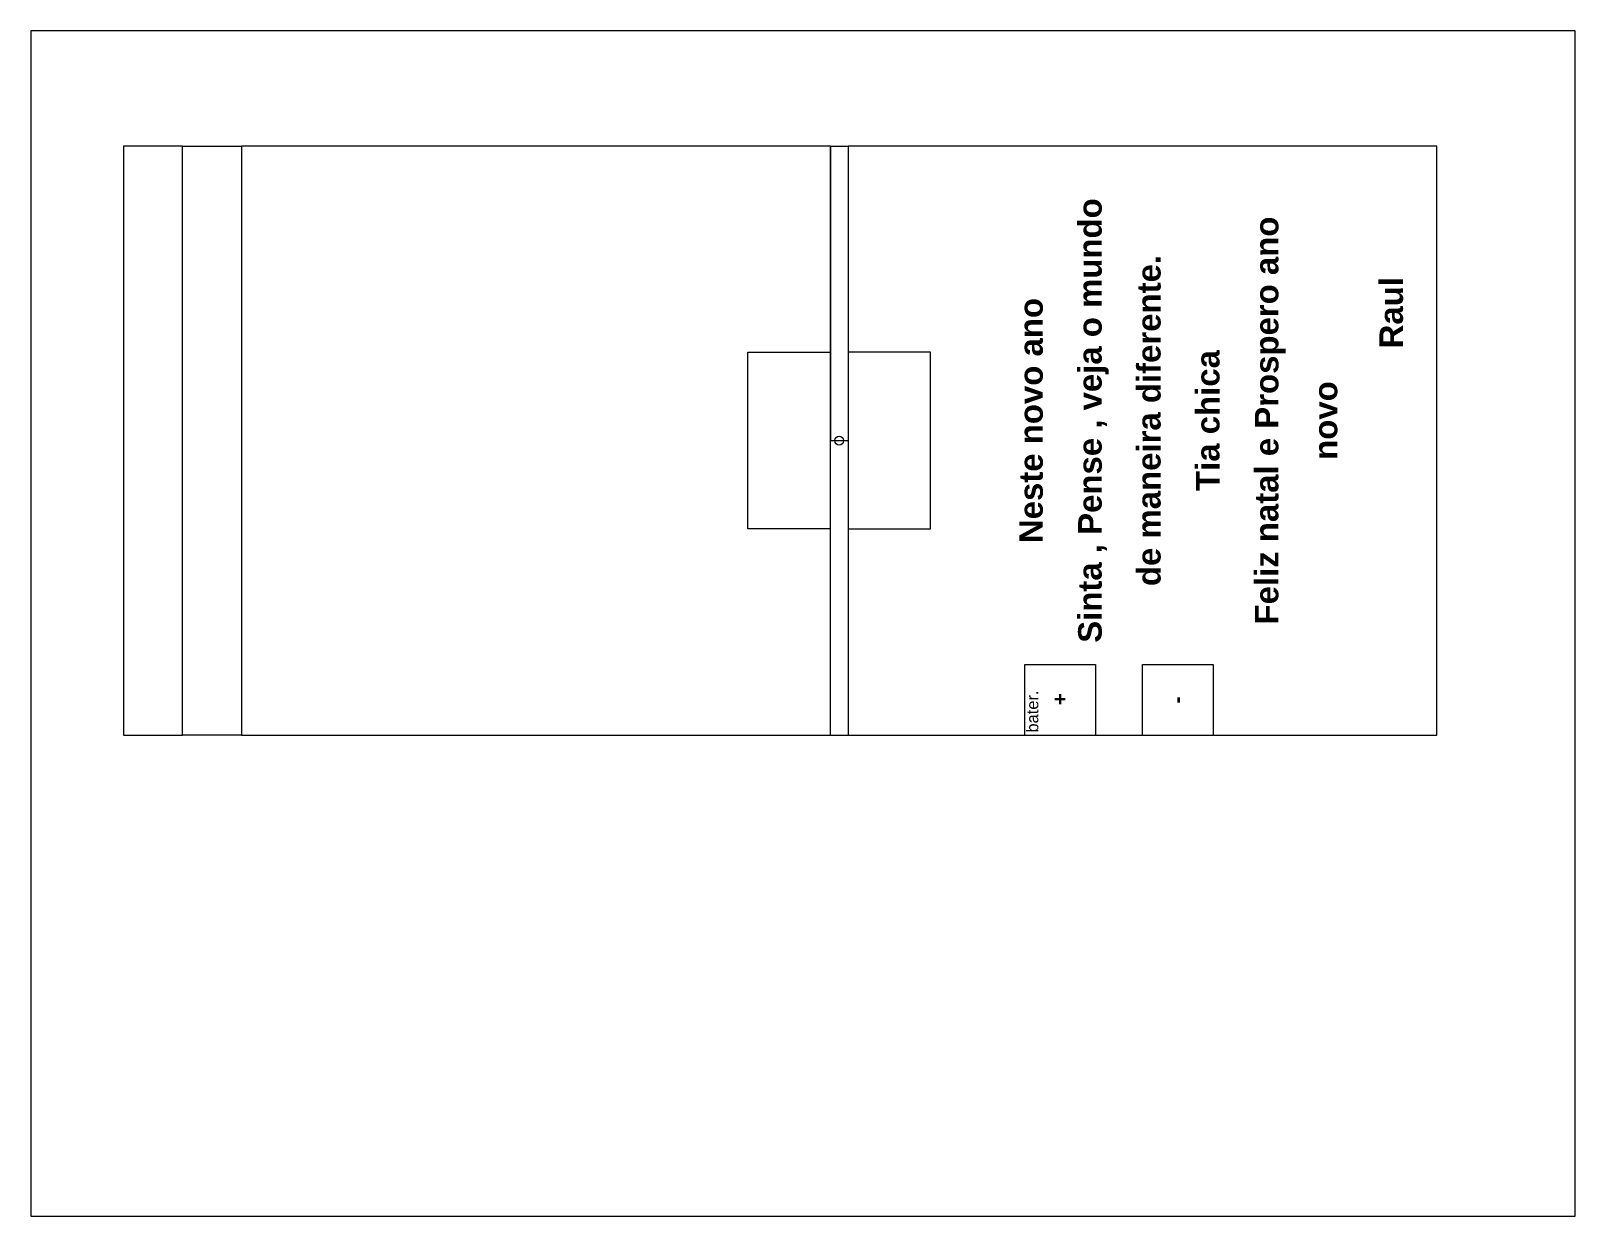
# Paper-space layout 'Base' of a CAD drawing. Header units: millimetres. Extents: x 3 to 265, y -1 to 200.
# The model-space entities are those that its viewports show. They can reach past a viewport. Long polylines and large blocks are cut down to what shows.
import ezdxf

# ---------------------------------------------------------------- set-up
doc = ezdxf.new("R2010")
doc.units = ezdxf.units.MM

msp = doc.modelspace()

# ---------------------------------------------------------------- linework, layer by layer
for p, q in [((140.55, 71.14), (140.55, -28.86)), ((150.55, 71.14), (140.55, 71.14)), ((150.55, 71.14), (160.55, 71.14)), ((150.55, -28.86), (150.55, 71.14)), ((160.55, 71.14), (160.55, -28.86)), ((260.55, 71.14), (160.55, 71.14)), ((260.55, 71.14), (260.55, 21.14)), ((260.55, -28.86), (260.55, 71.14)), ((260.55, 71.14), (263.55, 71.14)), ((363.55, 71.14), (263.55, 71.14)), ((263.55, 71.14), (263.55, -28.86)), ((363.55, -28.86), (363.55, 71.14)), ((246.55, 36.14), (260.55, 36.14)), ((246.55, 6.14), (246.55, 36.14)), ((277.55, 36.14), (263.55, 36.14)), ((263.55, 36.14), (263.55, 36.14)), ((277.55, 6.14), (277.55, 36.14)), ((260.55, 21.14), (263.55, 21.14)), ((263.55, 21.14), (263.55, 6.14)), ((260.55, 6.14), (246.55, 6.14)), ((263.55, 6.14), (277.55, 6.14)), ((293.55, -16.86), (305.55, -16.86)), ((293.55, -28.86), (293.55, -16.86)), ((305.55, -16.86), (305.55, -28.86)), ((313.55, -16.86), (325.55, -16.86)), ((313.55, -28.86), (313.55, -16.86)), ((325.55, -16.86), (325.55, -28.86)), ((140.55, -28.86), (150.55, -28.86)), ((160.55, -28.86), (150.55, -28.86)), ((160.55, -28.86), (260.55, -28.86)), ((260.55, -28.86), (263.55, -28.86)), ((263.55, -28.86), (293.55, -28.86)), ((263.55, -28.86), (363.55, -28.86)), ((305.55, -28.86), (313.55, -28.86))]:
    msp.add_line(p, q)
msp.add_circle((262.05, 21.14), 0.75)

# ---------------------------------------------------------------- texts
at = {"insert": (319.66, 24.55), "char_height": 4, "width": 73.02, "attachment_point": 5, "rotation": 90, "line_spacing_factor": 1.5}
msp.add_mtext('{\\fArial|b1|i0|c0|p34;Neste novo ano \\PSinta , Pense , veja o mundo \\Pde maneira diferente.\\PTia chica\\PFeliz natal e Prospero ano novo}', dxfattribs=at)
at = {"rotation": 90}
for s, insert, char_height, width, attachment_point in [('{\\fArial|b1|i0|c0|p34;Raul}', (353.79, 36.79), 4, 29.5187, 1), ('{\\fArial|b0|i0|c0|p34;bater.}', (293.86, -28.41), 2, 11.0644, 1), ('{\\fArial|b1|i0|c0|p34;+}', (299.51, -22.75), 2.5, 11.3187, 5), ('{\\fArial|b1|i0|c0|p34;-}', (319.38, -22.88), 2.5, 11.5731, 5)]:
    msp.add_mtext(s, dxfattribs=dict(at, insert=insert, char_height=char_height, width=width, attachment_point=attachment_point))

psp = doc.layouts.new('Base')

# ---------------------------------------------------------------- viewports
at = {"layer": '0'}
psp.add_viewport(center=(134.17, 99.9), size=(262.22, 201.1648), view_center_point=(255.91, -9.9), view_height=201.1648, dxfattribs=at)

doc.saveas('drawing.dxf')
